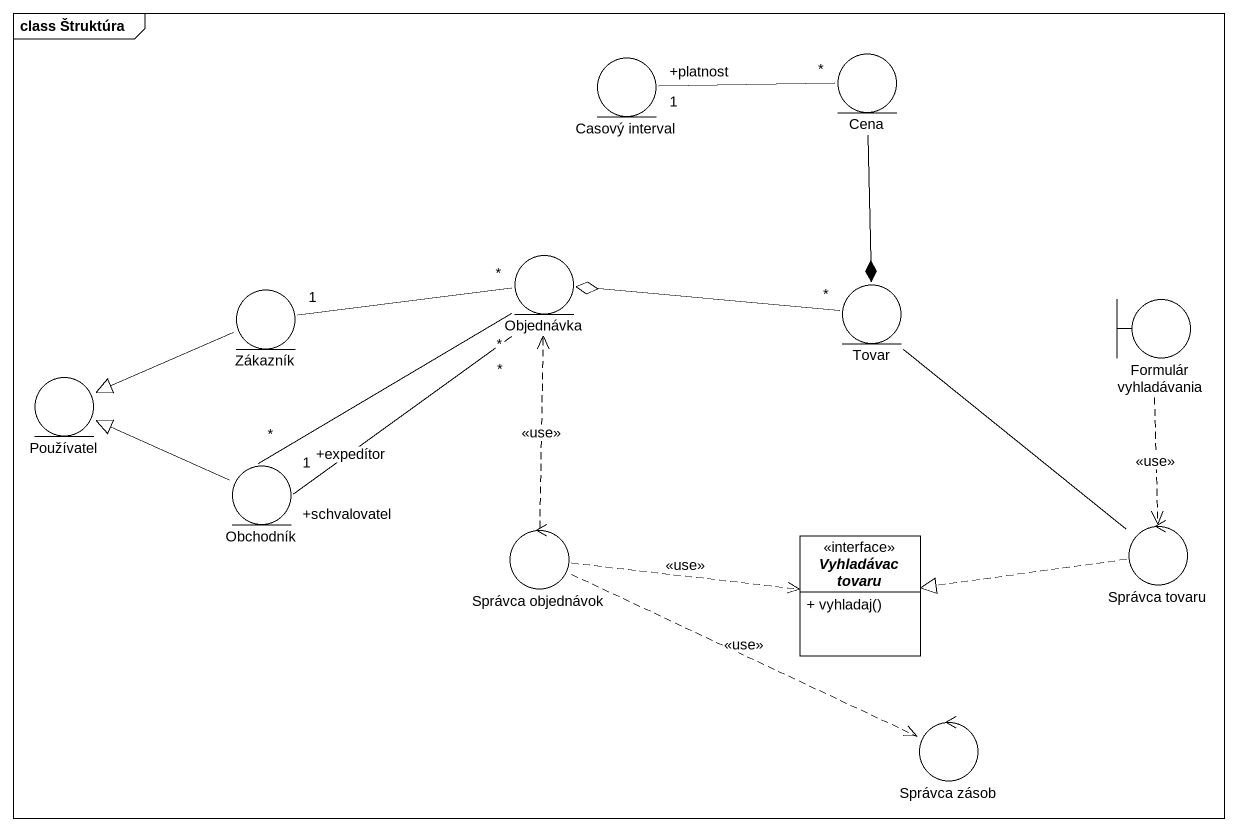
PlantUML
@startuml
mainframe class Štruktúra
allowmixing
hide circle
hide empty members
skinparam classAttributeIconSize 0
entity "Casový interval" as Casový_interval
entity Cena
entity Objednávka
entity Tovar
entity Zákazník
boundary "Formulár vyhladávania" as Formulár_vyhladávania
entity Používatel
entity Obchodník
control "Správca tovaru" as Správca_tovaru
control "Správca objednávok" as Správca_objednávok
interface "Vyhladávac tovaru" as Vyhladávac_tovaru {
  + vyhladaj()
}
control "Správca zásob" as Správca_zásob
Cena "*" -left- "+platnost\n1" Casový_interval
Cena --* Tovar
Tovar "*" -left-o Objednávka
Zákazník "1" -right- "*" Objednávka
Zákazník -left-|> Používatel
Formulár_vyhladávania ..> Správca_tovaru : <<use>>
Obchodník "+schvalovatel\n1" -up- "*" Objednávka
Obchodník "+expedítor\n*" -up- "*" Objednávka
Obchodník -left-|> Používatel
Správca_tovaru -up- Tovar
Správca_tovaru .left.|> Vyhladávac_tovaru
Správca_objednávok .up.> Objednávka : <<use>>
Správca_objednávok .right.> Vyhladávac_tovaru : <<use>>
Správca_objednávok .right.> Správca_zásob : <<use>>
@enduml
